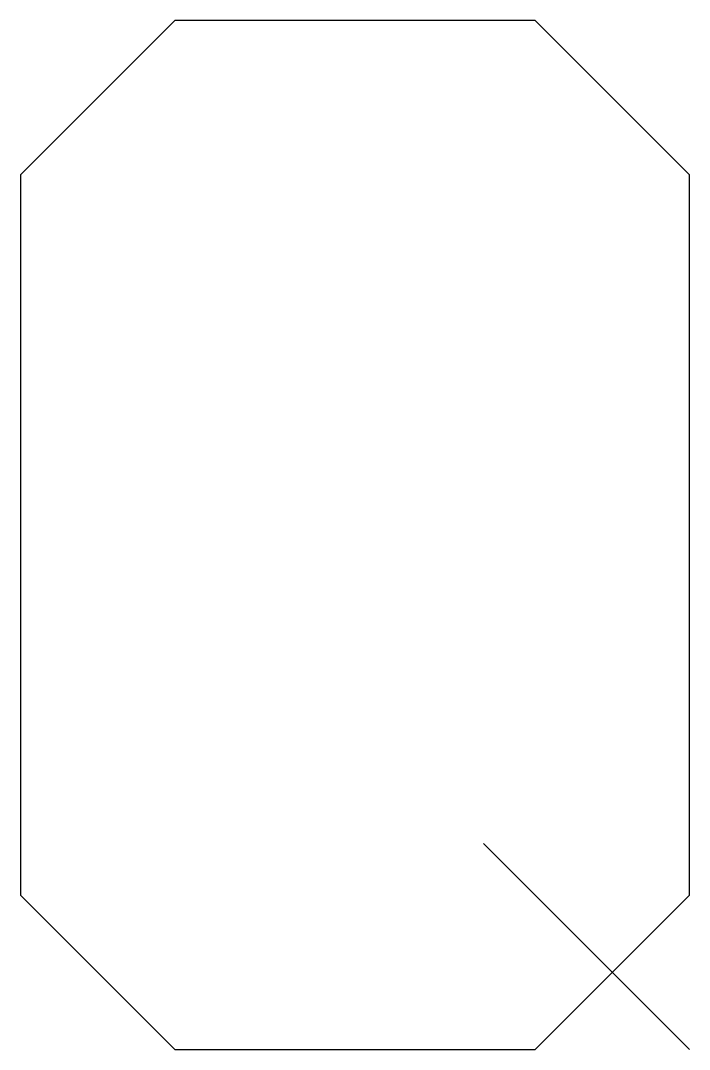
# Model space of a CAD drawing. Header units: millimetres. Extents: x 1.5 to 8, y 0 to 10.
import ezdxf

# ---------------------------------------------------------------- set-up
doc = ezdxf.new("R2010")
doc.units = ezdxf.units.MM
doc.layers.get('0').update_dxf_attribs({"linetype": 'CONTINUOUS'})

msp = doc.modelspace()

# ---------------------------------------------------------------- linework, layer by layer
msp.add_line((8, 0), (6, 2))
msp.add_lwpolyline([(3, 10), (1.5, 8.5), (1.5, 1.5), (3, 0), (6.5, 0), (8, 1.5), (8, 8.5), (6.5, 10)], close=True)

doc.saveas('drawing.dxf')
